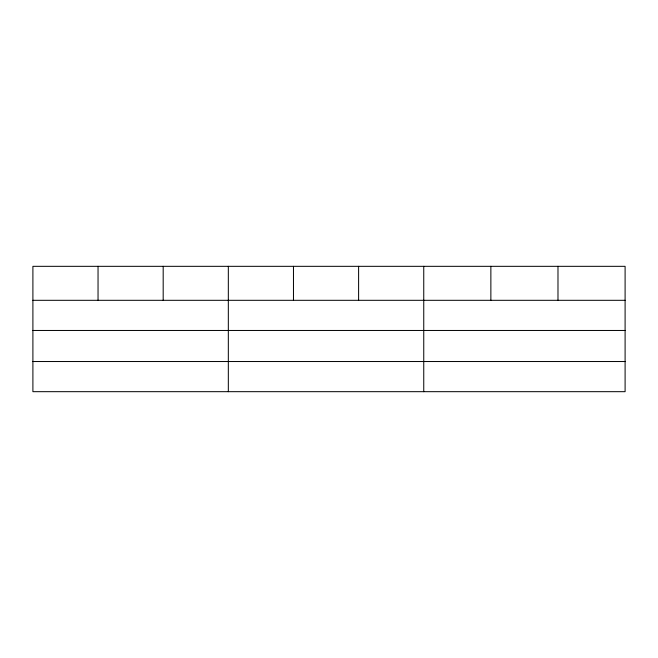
<?xml version="1.0" encoding="UTF-8"?>
<svg xmlns="http://www.w3.org/2000/svg" width="658" height="658" viewBox="0 0 658 658"><rect width="100%" height="100%" fill="white"/><g stroke="black" fill="none" stroke-linecap="round" stroke-linejoin="round"><path stroke-width="0.99" d="M625.1 330.464L625.1 266.326L32.9 266.326L32.9 391.675L625.1 391.675L625.1 330.464L32.9 330.464M32.9 300.311L625.1 300.311M32.9 361.53L625.1 361.53M557.984 266.326L557.984 300.311M490.868 266.326L490.868 300.311M423.752 266.326L423.752 391.675M358.61 266.326L358.61 300.311M293.468 266.326L293.468 300.311M228.326 266.326L228.326 391.675M163.184 266.326L163.184 300.311M98.042 266.326L98.042 300.311"/></g></svg>
